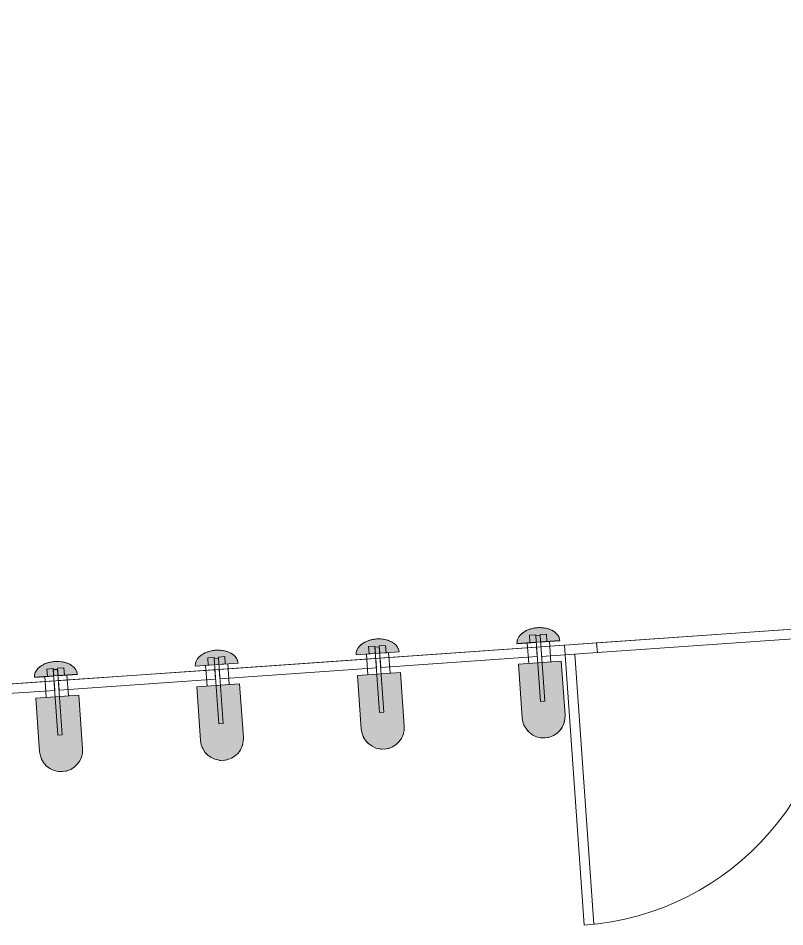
# Model space of a CAD drawing. Header units: millimetres. Extents: x 306 to 836129804, y -168137 to 818603917.
# Drawn here: x 833844404 to 833847970, y 817953503 to 817957728 of the extents above; entities that cross this region are included whole.
import ezdxf

# ---------------------------------------------------------------- set-up
doc = ezdxf.new("R2010")
doc.units = ezdxf.units.MM
doc.header["$LTSCALE"] = 3
for name, color, linetype, lineweight in [('A-214-M_CURT_WALL', 251, 'Continuous', 13), ('A-215-M_CURT_PANEL', 251, 'Continuous', 13), ('A-325-M_DOOR', 251, 'Continuous', 13), ('A-810-M_ROOMS', 251, 'Continuous', 13), ('Z-060-M_DETAIL', 253, 'Continuous', 5), ('Z-060-M_LINE_MEDIUM', 253, 'Continuous', 9)]:
    doc.layers.add(name, color=color, linetype=linetype, lineweight=lineweight)
doc.layers.add('UAJ-00XREF', color=7, linetype='Continuous')

# ---------------------------------------------------------------- blocks, each defined once
blk = doc.blocks.new('System Panel - ARC_Glazed-29530582-0300')
at = {"layer": 'A-215-M_CURT_PANEL'}
blk.add_hatch(color=256, dxfattribs=at).paths.add_polyline_path([(-364.9999999999517, -43.99999886446954), (-364.9289422904082, -43.99999886446954), (-364.9999999999517, 3.465174813754857e-11)], flags=0)
at = {"layer": 'A-215-M_CURT_PANEL', "lineweight": 9}
for p, q in [((364.9289422904429, 0), (-364.9289422904429, 0)), ((-364.9289422904429, 0), (-364.9289422904429, -43.99999999999)), ((364.9289422904429, -43.99999999999), (364.9289422904429, 0)), ((-364.9289422904429, -43.99999999999), (364.9289422904429, -43.99999999999))]:
    blk.add_line(p, q, dxfattribs=at)
blk = doc.blocks.new('System Panel - ARC_Glazed-V4-0300')
at = {"layer": 'A-215-M_CURT_PANEL', "lineweight": 9}
for p, q in [((364.9289422904429, 0), (-364.9289422904429, 0)), ((-364.9289422904429, 0), (-364.9289422904429, -43.99999999999)), ((364.9289422904429, -43.99999999999), (364.9289422904429, 0)), ((-364.9289422904429, -43.99999999999), (364.9289422904429, -43.99999999999))]:
    blk.add_line(p, q, dxfattribs=at)
blk = doc.blocks.new('DCW_03a - L_GF _EMERGENCY EXIT_SINGLE DOOR_CERAMIC MULLION-33484944-0300')
at = {"layer": 'A-325-M_DOOR'}
for p, q in [((584.9999999999909, 1304.146172166983), (584.9999999999909, 44.95000000000304)), ((629.9999999999909, 1304.949999999993), (629.9999999999909, 44.95000000000304)), ((480.0000000000012, 44.95000000000009), (-480.0000000000019, 44.95000000000009)), ((-480.0000000000019, 44.95000000000009), (-480.0000000000019, 0)), ((480.0000000000012, 0), (480.0000000000012, 44.95000000000009)), ((629.9999999999909, 44.95000000000307), (584.9999999999909, 44.95000000000307)), ((-480.0000000000019, 0), (480.0000000000012, 0))]:
    blk.add_line(p, q, dxfattribs=at)
at = {"layer": 'A-325-M_DOOR', "lineweight": 9}
for p, q in [((-739.999999999999, 44.95000000000353), (-630.0000000000007, 44.95000000000353)), ((-630.0000000000008, 44.95000000000009), (-480.0000000000019, 44.95000000000009)), ((-630.0000000000008, 1.63614455317429e-11), (-630.0000000000008, 44.95000000000009)), ((-630.0000000000007, 44.95000000000353), (-630.0000000000007, 0)), ((480.0000000000012, 44.95000000000545), (629.999999999991, 44.95000000000545)), ((629.999999999991, 44.95000000000545), (629.999999999991, 0)), ((630.0000000000008, 44.95000000000545), (740.0000000000008, 44.95000000000545)), ((630.0000000000008, 0), (630.0000000000008, 44.95000000000545)), ((-630.0000000000007, 0), (-739.999999999999, 0)), ((-480.0000000000019, 1.636567548146672e-11), (-630.0000000000008, 1.63614455317429e-11)), ((629.999999999991, 0), (480.0000000000012, 0)), ((740.0000000000008, 0), (630.0000000000008, 0))]:
    blk.add_line(p, q, dxfattribs=at)
at = {"layer": 'A-325-M_DOOR'}
blk.add_arc((629.9999999999883, 44.95000000000001), 1259.999999999992, 90.00000000000011, 179.9999999999999, dxfattribs=at)
blk = doc.blocks.new('Circular Mullion - Type A-V126-0300')
at = {"layer": 'Z-060-M_LINE_MEDIUM', "lineweight": 5}
h = blk.add_hatch(color=256, dxfattribs=at)
h.paths.add_polyline_path([(0.02095546631630896, -423.4789157501835), (25.89743630282214, -420.0722124193016), (50.14083531280976, -409.9842367399057), (75.75566905690043, -387.6289702110232), (86.60534787865036, -373.489393483379), (96.5932966691647, -349.3763520529591), (100.0000000000986, -323.4998712203516), (100.0000000000986, -73.49987122035645), (-99.95808906727534, -73.49987122035645), (-99.95808906727534, -323.4998712203516), (-99.83458055271977, -324.4380115237295), (-94.61147629705879, -354.059707731207), (-86.56343694584449, -373.489393483379), (-70.67490489988764, -394.1957315828305), (-49.37965837977486, -410.328197483627), (-20.76796404087272, -420.7420025749151), (-9.999999999980401, -422.1596319348499)], flags=0)
h.paths.add_polyline_path([(-99.9999999999253, 23.17112352674808), (100.0000000000292, 23.17112352674808), (94.47063019787616, 44.92523720621216), (80.73237465325174, 62.67560979339078), (61.54927534282115, 75.76913268965681), (39.99999999981765, 84.43287167331478), (10.0710577096278, 89.2891623086201), (-10.07105770952385, 89.2891623086201), (-20.18908384260226, 88.5750094652673), (-39.99999999971369, 84.43287167331478), (-65.22471225454765, 73.26044436038505), (-84.64927372056832, 58.563638156043), (-94.4706301977722, 44.92523720624681), (-98.35347831781397, 34.33239042576779)], flags=0)
at = {"layer": 'Z-060-M_DETAIL'}
for p, q in [((-10.00000000000091, 57.49999997706639), (-39.47461526813395, 57.49999997706639)), ((-39.47461526813395, 57.49999997706639), (-39.47461526813395, 23.17112352671354)), ((-10.00000000000092, 23.17112352671354), (-10.00000000000091, 57.49999997706639)), ((39.47461526813277, 57.49999997706622), (9.999999999999723, 57.49999997706622)), ((9.999999999999723, 57.49999997706622), (9.999999999999723, 23.17112352671338)), ((39.47461526813276, 23.17112352671338), (39.47461526813277, 57.49999997706622)), ((-99.99999999997624, 23.17112352671397), (99.99999999997627, 23.17112352671336)), ((-51.68860321944264, -73.49987121655433), (-51.68860321944249, 23.17112352671378)), ((-39.47461526813396, 23.17112352671354), (-10.00000000000092, 23.17112352671354)), ((9.999999999999723, 23.17112352671338), (39.47461526813276, 23.17112352671338)), ((51.68860321944264, -73.49987121655433), (51.68860321944249, 23.17112352671378)), ((99.9999999999994, -73.49987121655485), (-99.95808906732935, -73.49987121655421)), ((-99.95808906732935, -73.49987121655421), (-99.95808906732977, -323.4998712165687)), ((99.99999999999899, -323.4998712165698), (99.9999999999994, -73.49987121655485))]:
    blk.add_line(p, q, dxfattribs=at)
for centre, radius, start, end in [((0.3943305912752189, -59.31749932566998), 149.3180200318518, 90.1513113077056, 105.6955389743648), ((-0.3943305912753711, -59.31749932567076), 149.3180200318525, 74.3044610256348, 89.84868869229396), ((-44.890507773101, 20.74339575462831), 55.16294041872118, 130.522409001306, 177.4775909986924), ((-10.94259742442596, -18.97303552589808), 107.4109598137418, 105.6955389743651, 130.5224090013057), ((10.9425974244245, -18.97303552590065), 107.4109598137446, 49.47759099869416, 74.30446102563411), ((44.89050777310097, 20.74339575462838), 55.16294041872113, 2.522409001306499, 49.47759099869349), ((0.0209554663346331, -323.4998712165689), 99.97904453366445, 179.9999999999999, 359.9999999999991)]:
    blk.add_arc(centre, radius, start, end, dxfattribs=at)
at = {"layer": 'Z-060-M_LINE_MEDIUM'}
for p, q in [((9.999999999999698, 52.50012878340229), (-10.00000000000091, 52.50012878340229)), ((-10.00000000000091, 52.50012878340229), (-10.00000000000091, -252.4999025251599)), ((9.999999999999698, -252.4999025251599), (9.999999999999698, 52.5001287834023)), ((-10.00000000000091, -252.4999025251599), (9.999999999999698, -252.4999025251599))]:
    blk.add_line(p, q, dxfattribs=at)
blk = doc.blocks.new('Circular Mullion - CERAMIC_MULLIONS LEARNING CENTER-V127-0300')
at = {"layer": 'Z-060-M_DETAIL'}
h = blk.add_hatch(dxfattribs=at)
h.set_pattern_fill('FP_82', color=256, style=0, pattern_type=2)
h.set_pattern_definition([(315, (-42980.378, 32399.752), (141.4213562373095, 141.4213562373095), [])])
h.paths.add_polyline_path([(-99.83458055271977, 324.4380115237295), (-99.95808906727534, 323.3834519630215), (-99.95808906727534, 323.7375599306521)], flags=0)
h.paths.add_polyline_path([(-9.999999999997726, -22.50012877901531), (-12.0831540295881, -23.17112352674808), (-10.07105770952385, -22.50012877901531)], flags=0)
h.paths.add_polyline_path([(19.53297931764237, -88.6213187855266), (10.00000000008436, -89.32019027039318), (19.13217502184188, -88.6496084463361)], flags=0)
at = {"layer": 'A-214-M_CURT_WALL', "lineweight": 9}
for p, q in [((-99.99999999997726, -22.50012877896334), (-10.00000000003238, -22.50012877896334)), ((10.00000000003238, -22.50012879483384), (100.0000000000466, -22.50012879483384))]:
    blk.add_line(p, q, dxfattribs=at)
for centre, radius, start, end in [((1.770233959419443e-11, 323.4998712203929), 100.0000000000199, 96.54169213933841, 102.0855690340969), ((1.770233959419443e-11, 323.4998712203929), 100.0000000000199, 77.92898616050404, 83.43417231646673), ((1.770233959419443e-11, 323.4998712203929), 100.0000000000198, 137.877474486615, 143.5195894009593), ((1.770233959419443e-11, 323.4998712203929), 100.00000000002, 36.62710923705872, 42.03405735235878), ((1.770233959419443e-11, 323.4998712203929), 100.0000000000199, 156.4683428308279, 162.1298031082439), ((1.770233959419443e-11, 323.4998712203929), 100.00000000002, 17.97322024725263, 23.36082298702949), ((-51.36566562329102, -22.61907041885876), 48.63447982017783, 196.3457730736618, 202.1217040615274), ((51.36566562329102, -22.61907041885876), 48.63447982017778, 337.8782959270708, 343.6542269169809), ((-32.8585575389156, -10.67756951955944), 70.65974924814903, 229.619459481081, 234.9914437183765), ((-9.628265076056904, 22.48818389874679), 111.1518927788864, 234.991443718378, 239.8589064675958), ((-9.628265076056904, 22.48818389874679), 111.1518927788864, 243.3863838153309, 251.7842459386156), ((9.628265076056904, 22.48818389874679), 111.1518927788863, 288.2157540613833, 296.613616184729), ((9.628265076056904, 22.48818389874679), 111.1518927788863, 300.1410935322824, 305.0085562816215), ((32.8585575389156, -10.67756951955944), 70.65974924814888, 305.0085562816224, 310.380540518737), ((0.6958148044913709, 61.65317019035251), 151.6547664621401, 255.2324903642051, 259.4491935703248), ((0.6958148044913709, 61.65317019035251), 151.6547664621401, 262.4848039078631, 269.737117451521), ((-0.6958148044913709, 61.65317019035251), 151.65476646214, 270.2628825484779, 277.5151960921361), ((-0.6958148044913709, 61.65317019035251), 151.65476646214, 280.5508064289368, 284.7675096357942)]:
    blk.add_arc(centre, radius, start, end, dxfattribs=at)
blk = doc.blocks.new('Circular Mullion - Type A-V128-0300')
at = {"layer": 'Z-060-M_DETAIL'}
h = blk.add_hatch(dxfattribs=at)
h.set_pattern_fill('FP_83', color=256, style=0, pattern_type=2)
h.set_pattern_definition([(45, (-43730.378, -32399.752), (-502.8943427798726, 502.8943427798727), []), (45, (-43730.378, -31637.752), (-502.8943427798726, 502.8943427798727), [])])
h.paths.add_polyline_path([(10.00000000006703, -73.49987122035645), (10.00000000003238, 23.17112352674808), (-9.999999999963075, 23.17112352674808), (-9.999999999997726, -73.49987122035645)], flags=0)
at = {"layer": 'Z-060-M_LINE_MEDIUM', "lineweight": 5}
h = blk.add_hatch(color=256, dxfattribs=at)
h.paths.add_polyline_path([(0.02095546629898308, -423.4789157501835), (25.89743630280482, -420.0722124193016), (50.14083531279243, -409.9842367399057), (75.75566905686578, -387.6289702110232), (86.60534787858106, -373.489393483379), (96.59329666914736, -349.3763520529245), (100.0000000000639, -323.4998712203516), (100.0000000000639, -73.49987122035645), (-99.95808906729268, -73.49987122035645), (-99.95808906729268, -323.4998712165572), (-99.83458055271977, -324.4380115240066), (-94.61147629707612, -354.059707731207), (-86.56343694587913, -373.489393483379), (-70.67490489992228, -394.1957315828305), (-49.37965837979218, -410.328197483627), (-20.76796404089005, -420.7420025749151), (-9.999999999997726, -422.1596319348499)], flags=0)
h.paths.add_polyline_path([(100.0000000000119, 23.17112352674808), (94.4706301978415, 44.92523720624681), (80.73237465319976, 62.67560979339078), (61.54927534280382, 75.76913268965681), (39.99999999980032, 84.43287167331478), (10.07105770959315, 89.2891623086201), (-10.07105770950652, 89.28916230865475), (-20.18908384255028, 88.5750094653366), (-39.99999999973102, 84.43287167331478), (-65.224712254513, 73.26044436045436), (-84.64927372056832, 58.56363815607765), (-94.4706301977722, 44.92523720628147), (-99.99999999994262, 23.17112352674808), (10.07105770959315, 23.17112352674808)], flags=0)
at = {"layer": 'Z-060-M_DETAIL'}
for p, q in [((-10.00000000000091, 57.49999997706639), (-39.47461526813395, 57.49999997706639)), ((-39.47461526813395, 57.49999997706639), (-39.47461526813395, 23.17112352671354)), ((-10.00000000000092, 23.17112352671354), (-10.00000000000091, 57.49999997706639)), ((39.47461526813277, 57.49999997706622), (9.999999999999723, 57.49999997706622)), ((9.999999999999723, 57.49999997706622), (9.999999999999723, 23.17112352671338)), ((39.47461526813276, 23.17112352671338), (39.47461526813277, 57.49999997706622)), ((-99.99999999997624, 23.17112352671397), (99.99999999997627, 23.17112352671336)), ((-51.68860321944264, -73.49987121655433), (-51.68860321944249, 23.17112352671378)), ((-39.47461526813396, 23.17112352671354), (-10.00000000000092, 23.17112352671354)), ((9.999999999999723, 23.17112352671338), (39.47461526813276, 23.17112352671338)), ((51.68860321944264, -73.49987121655433), (51.68860321944249, 23.17112352671378)), ((99.9999999999994, -73.49987121655485), (-99.95808906732935, -73.49987121655421)), ((-99.95808906732935, -73.49987121655421), (-99.95808906732977, -323.4998712165687)), ((99.99999999999899, -323.4998712165698), (99.9999999999994, -73.49987121655485))]:
    blk.add_line(p, q, dxfattribs=at)
for centre, radius, start, end in [((0.3943305912752189, -59.31749932566998), 149.3180200318518, 90.1513113077056, 105.6955389743648), ((-0.3943305912753711, -59.31749932567076), 149.3180200318525, 74.3044610256348, 89.84868869229396), ((-44.890507773101, 20.74339575462831), 55.16294041872118, 130.522409001306, 177.4775909986924), ((-10.94259742442596, -18.97303552589808), 107.4109598137418, 105.6955389743651, 130.5224090013057), ((10.9425974244245, -18.97303552590065), 107.4109598137446, 49.47759099869416, 74.30446102563411), ((44.89050777310097, 20.74339575462838), 55.16294041872113, 2.522409001306499, 49.47759099869349), ((0.0209554663346331, -323.4998712165689), 99.97904453366445, 179.9999999999999, 359.9999999999991)]:
    blk.add_arc(centre, radius, start, end, dxfattribs=at)
at = {"layer": 'Z-060-M_LINE_MEDIUM'}
for p, q in [((9.999999999999698, 52.50012878340229), (-10.00000000000091, 52.50012878340229)), ((-10.00000000000091, 52.50012878340229), (-10.00000000000091, -252.4999025251599)), ((9.999999999999698, -252.4999025251599), (9.999999999999698, 52.5001287834023)), ((-10.00000000000091, -252.4999025251599), (9.999999999999698, -252.4999025251599))]:
    blk.add_line(p, q, dxfattribs=at)
blk = doc.blocks.new('Circular Mullion - CERAMIC_MULLIONS LEARNING CENTER-V129-0300')
at = {"layer": 'Z-060-M_DETAIL'}
h = blk.add_hatch(dxfattribs=at)
h.set_pattern_fill('FP_84', color=256, style=0, pattern_type=2)
h.set_pattern_definition([(315, (-43730.378, 32399.752), (141.4213562373095, 141.4213562373095), [])])
h.paths.add_polyline_path([(-99.83458055271977, 324.4380115240066), (-99.95808906729268, 323.3834519630215), (-99.95808906729268, 323.7375599307561)], flags=0)
h.paths.add_polyline_path([(19.53297931762504, -88.6213187855266), (10.00000000006703, -89.32019027039318), (19.13217502184188, -88.6496084463361)], flags=0)
at = {"layer": 'A-214-M_CURT_WALL', "lineweight": 9}
for p, q in [((-99.99999999997726, -22.50012877896334), (-10.00000000003238, -22.50012877896334)), ((10.00000000003238, -22.50012879483384), (100.0000000000466, -22.50012879483384))]:
    blk.add_line(p, q, dxfattribs=at)
for centre, radius, start, end in [((1.770233959419443e-11, 323.4998712203929), 100.0000000000199, 96.54169213933841, 102.0855690340969), ((1.770233959419443e-11, 323.4998712203929), 100.0000000000199, 77.92898616050404, 83.43417231646673), ((1.770233959419443e-11, 323.4998712203929), 100.0000000000198, 137.8774744866277, 143.5195894009593), ((1.770233959419443e-11, 323.4998712203929), 100.00000000002, 36.62710923692357, 42.03405735235878), ((1.770233959419443e-11, 323.4998712203929), 100.0000000000199, 156.4683428308279, 162.1298031082439), ((1.770233959419443e-11, 323.4998712203929), 100.00000000002, 17.97322024725262, 23.36082298711963), ((-51.36566562329102, -22.61907041885876), 48.63447982017783, 196.3457730736618, 202.1217040615274), ((51.36566562329102, -22.61907041885876), 48.63447982017778, 337.8782959270708, 343.6542269169809), ((-32.8585575389156, -10.67756951955944), 70.65974924814903, 229.6194594810447, 234.9914437183765), ((-9.628265076056904, 22.48818389874679), 111.1518927788865, 234.9914437183781, 239.8589064678077), ((-9.628265076056904, 22.48818389874679), 111.1518927788864, 243.3863838152097, 251.7842459386156), ((9.628265076056904, 22.48818389874679), 111.1518927788863, 288.2157540613833, 296.6136161847996), ((9.628265076056904, 22.48818389874679), 111.1518927788863, 300.1410935321916, 305.0085562816215), ((32.8585575389156, -10.67756951955944), 70.65974924814888, 305.0085562816224, 310.380540518737), ((0.6958148044913709, 61.65317019035251), 151.6547664621401, 255.2324903642051, 259.4491935703248), ((0.6958148044913709, 61.65317019035251), 151.6547664621401, 262.4848039078631, 269.737117451521), ((-0.6958148044913709, 61.65317019035251), 151.65476646214, 270.2628825484779, 277.5151960921361), ((-0.6958148044913709, 61.65317019035251), 151.65476646214, 280.5508064283885, 284.7675096357942)]:
    blk.add_arc(centre, radius, start, end, dxfattribs=at)
blk = doc.blocks.new('Circular Mullion - Type A-V130-0300')
at = {"layer": 'Z-060-M_DETAIL'}
h = blk.add_hatch(dxfattribs=at)
h.set_pattern_fill('FP_85', color=256, style=0, pattern_type=2)
h.set_pattern_definition([(45, (-44480.378, -32399.752), (-502.8943427798726, 502.8943427798727), []), (45, (-44480.378, -31637.752), (-502.8943427798726, 502.8943427798727), [])])
h.paths.add_polyline_path([(-9.999999999980401, -73.49987122035645), (10.00000000006703, -73.49987122035645), (10.00000000003238, 23.17112352674808), (-9.999999999945748, 23.17112352674808), (-9.999999999980401, -43.99999886446954)], flags=0)
at = {"layer": 'Z-060-M_LINE_MEDIUM', "lineweight": 5}
h = blk.add_hatch(color=256, dxfattribs=at)
h.paths.add_polyline_path([(0.02095546643759008, -423.4789157501835), (25.89743630287412, -420.0722124193016), (50.14083531279243, -409.9842367399057), (75.75566905690043, -387.6289702110232), (86.60534787863303, -373.489393483379), (96.59329666914736, -349.3763520529591), (100.0000000000812, -323.4998712203516), (100.0000000000812, -73.49987122035645), (-99.95808906727534, -73.49987121652744), (-99.95808906727534, -323.4998712203516), (-99.83458055270243, -324.4380115240066), (-94.61147629705879, -354.059707731207), (-86.56343694586181, -373.489393483379), (-70.67490489990496, -394.1957315828305), (-49.37965837977486, -410.328197483627), (-20.7679640409247, -420.7420025749151), (-9.999999999980401, -422.1596319348499)], flags=0)
h.paths.add_polyline_path([(10.07105770961048, 23.17112352674808), (100.0000000000119, 23.17112352674808), (94.47063019785882, 44.92523720621216), (80.7323746532171, 62.67560979339078), (61.54927534280382, 75.76913268965681), (39.99999999981765, 84.43287167331478), (10.07105770961048, 89.2891623086201), (-10.07105770952385, 89.2891623086201), (-20.18908384261958, 88.5750094652673), (-39.99999999976567, 84.43287167328013), (-65.22471225423578, 73.26044436059297), (-84.64927372056832, 58.56363815607765), (-94.4706301977722, 44.92523720628147), (-99.9999999999253, 23.17112352674808), (-10.07105770952385, 23.17112352674808)], flags=0)
at = {"layer": 'Z-060-M_DETAIL'}
for p, q in [((-10.00000000000091, 57.49999997706639), (-39.47461526813395, 57.49999997706639)), ((-39.47461526813395, 57.49999997706639), (-39.47461526813395, 23.17112352671354)), ((-10.00000000000092, 23.17112352671354), (-10.00000000000091, 57.49999997706639)), ((39.47461526813277, 57.49999997706622), (9.999999999999723, 57.49999997706622)), ((9.999999999999723, 57.49999997706622), (9.999999999999723, 23.17112352671338)), ((39.47461526813276, 23.17112352671338), (39.47461526813277, 57.49999997706622)), ((-99.99999999997624, 23.17112352671397), (99.99999999997627, 23.17112352671336)), ((-51.68860321944264, -73.49987121655433), (-51.68860321944249, 23.17112352671378)), ((-39.47461526813396, 23.17112352671354), (-10.00000000000092, 23.17112352671354)), ((9.999999999999723, 23.17112352671338), (39.47461526813276, 23.17112352671338)), ((51.68860321944264, -73.49987121655433), (51.68860321944249, 23.17112352671378)), ((99.9999999999994, -73.49987121655485), (-99.95808906732935, -73.49987121655421)), ((-99.95808906732935, -73.49987121655421), (-99.95808906732977, -323.4998712165687)), ((99.99999999999899, -323.4998712165698), (99.9999999999994, -73.49987121655485))]:
    blk.add_line(p, q, dxfattribs=at)
for centre, radius, start, end in [((0.3943305912752189, -59.31749932566998), 149.3180200318518, 90.1513113077056, 105.6955389743648), ((-0.3943305912753711, -59.31749932567076), 149.3180200318525, 74.3044610256348, 89.84868869229396), ((-44.890507773101, 20.74339575462831), 55.16294041872118, 130.522409001306, 177.4775909986924), ((-10.94259742442596, -18.97303552589808), 107.4109598137418, 105.6955389743651, 130.5224090013057), ((10.9425974244245, -18.97303552590065), 107.4109598137446, 49.47759099869416, 74.30446102563411), ((44.89050777310097, 20.74339575462838), 55.16294041872113, 2.522409001306499, 49.47759099869349), ((0.0209554663346331, -323.4998712165689), 99.97904453366445, 179.9999999999999, 359.9999999999991)]:
    blk.add_arc(centre, radius, start, end, dxfattribs=at)
at = {"layer": 'Z-060-M_LINE_MEDIUM'}
for p, q in [((9.999999999999698, 52.50012878340229), (-10.00000000000091, 52.50012878340229)), ((-10.00000000000091, 52.50012878340229), (-10.00000000000091, -252.4999025251599)), ((9.999999999999698, -252.4999025251599), (9.999999999999698, 52.5001287834023)), ((-10.00000000000091, -252.4999025251599), (9.999999999999698, -252.4999025251599))]:
    blk.add_line(p, q, dxfattribs=at)
blk = doc.blocks.new('Circular Mullion - CERAMIC_MULLIONS LEARNING CENTER-V131-0300')
at = {"layer": 'Z-060-M_DETAIL'}
h = blk.add_hatch(dxfattribs=at)
h.set_pattern_fill('FP_86', color=256, style=0, pattern_type=2)
h.set_pattern_definition([(315, (-44480.378, 32399.752), (141.4213562373095, 141.4213562373095), [])])
h.paths.add_polyline_path([(-99.83458055270243, 324.4380115240066), (-99.95808906727534, 323.3834519629522), (-99.95808906727534, 323.7375599307561)], flags=0)
h.paths.add_polyline_path([(19.53297931757306, -88.6213187855266), (10.00000000006703, -89.32019027039318), (19.13217502184188, -88.6496084463361)], flags=0)
at = {"layer": 'A-214-M_CURT_WALL', "lineweight": 9}
for p, q in [((-99.99999999997726, -22.50012877896334), (-10.00000000003238, -22.50012877896334)), ((10.00000000003238, -22.50012879483384), (100.0000000000466, -22.50012879483384))]:
    blk.add_line(p, q, dxfattribs=at)
for centre, radius, start, end in [((1.770233959419443e-11, 323.4998712203929), 100.0000000000199, 96.54169213933844, 102.085569034045), ((1.770233959419443e-11, 323.4998712203929), 100.0000000000199, 77.92898616048328, 83.43417231646673), ((1.770233959419443e-11, 323.4998712203929), 100.0000000000198, 137.8774744866277, 143.5195894009593), ((1.770233959419443e-11, 323.4998712203929), 100.00000000002, 36.62710923705872, 42.03405735235878), ((1.770233959419443e-11, 323.4998712203929), 100.0000000000199, 156.4683428308279, 162.1298031082439), ((1.770233959419443e-11, 323.4998712203929), 100.00000000002, 17.97322024723287, 23.36082298702949), ((-51.36566562329102, -22.61907041885876), 48.63447982017783, 196.3457730736618, 202.1217040615275), ((51.36566562329102, -22.61907041885876), 48.63447982017778, 337.8782959270708, 343.6542269169809), ((-32.8585575389156, -10.67756951955944), 70.65974924814903, 229.6194594810447, 234.9914437183765), ((-9.628265076056904, 22.48818389874679), 111.1518927788865, 234.9914437183781, 239.8589064678077), ((-9.628265076056904, 22.48818389874679), 111.1518927788864, 243.3863838151997, 251.7842459386156), ((9.628265076056904, 22.48818389874679), 111.1518927788863, 288.2157540613833, 296.6136161847996), ((9.628265076056904, 22.48818389874679), 111.1518927788863, 300.1410935321916, 305.0085562816215), ((32.8585575389156, -10.67756951955944), 70.65974924814888, 305.0085562816224, 310.380540518737), ((0.6958148044913709, 61.65317019035251), 151.6547664621401, 255.2324903642051, 259.4491935707034), ((0.6958148044913709, 61.65317019035251), 151.6547664621401, 262.4848039078631, 269.737117451521), ((-0.6958148044913709, 61.65317019035251), 151.65476646214, 270.2628825484779, 277.5151960921361), ((-0.6958148044913709, 61.65317019035251), 151.65476646214, 280.5508064289368, 284.7675096357942)]:
    blk.add_arc(centre, radius, start, end, dxfattribs=at)
blk = doc.blocks.new('Circular Mullion - Type A-V132-0300')
at = {"layer": 'Z-060-M_DETAIL'}
h = blk.add_hatch(dxfattribs=at)
h.set_pattern_fill('FP_87', color=256, style=0, pattern_type=2)
h.set_pattern_definition([(45, (-45230.378, -32399.752), (-502.8943427798726, 502.8943427798727), []), (45, (-45230.378, -31637.752), (-502.8943427798726, 502.8943427798727), [])])
h.paths.add_polyline_path([(10.00000000008436, -73.49987122035645), (10.0000000000497, 23.17112352674808), (-9.999999999945748, 23.17112352674808), (-9.999999999980401, -73.49987122035645)], flags=0)
at = {"layer": 'Z-060-M_LINE_MEDIUM', "lineweight": 5}
h = blk.add_hatch(color=256, dxfattribs=at)
h.paths.add_polyline_path([(0.02095546645491595, -423.4789157501835), (25.89743630287412, -420.0722124193016), (50.1408353121687, -409.9842367403735), (75.75566905690043, -387.6289702110232), (86.60534787866769, -373.489393483379), (96.59329666918202, -349.3763520529591), (100.0000000000986, -323.4998712203516), (100.0000000000986, -73.49987122035645), (-99.95808906727534, -73.49987122035645), (-99.95808906727534, -323.4998712165572), (-99.83458055278906, -324.4380115233483), (-94.61147629702414, -354.0597077312589), (-86.56343694584449, -373.489393483379), (-70.67490489987031, -394.1957315828651), (-49.37965837904717, -410.3281974839215), (-20.767964040994, -420.7420025749151), (-9.999999999980401, -422.1596319348499)], flags=0)
h.paths.add_polyline_path([(-99.9999999999253, 23.17112352674808), (100.0000000000292, 23.17112352674808), (94.47063019782418, 44.92523720635077), (80.7323746532171, 62.67560979339078), (61.54927534282115, 75.76913268965681), (39.99999999981765, 84.43287167331478), (20.18908384268889, 88.57500946530195), (-10.07105770950652, 89.28916230865475), (-20.18908384255028, 88.5750094653366), (-39.99999999969636, 84.43287167334942), (-65.22471225461696, 73.26044436038505), (-84.649273720551, 58.56363815607765), (-94.4706301977029, 44.92523720642007), (-98.35347831783129, 34.33239042561186)], flags=0)
at = {"layer": 'Z-060-M_DETAIL'}
for p, q in [((-10.00000000000091, 57.49999997706639), (-39.47461526813395, 57.49999997706639)), ((-39.47461526813395, 57.49999997706639), (-39.47461526813395, 23.17112352671354)), ((-10.00000000000092, 23.17112352671354), (-10.00000000000091, 57.49999997706639)), ((39.47461526813277, 57.49999997706622), (9.999999999999723, 57.49999997706622)), ((9.999999999999723, 57.49999997706622), (9.999999999999723, 23.17112352671338)), ((39.47461526813276, 23.17112352671338), (39.47461526813277, 57.49999997706622)), ((-99.99999999997624, 23.17112352671397), (99.99999999997627, 23.17112352671336)), ((-51.68860321944264, -73.49987121655433), (-51.68860321944249, 23.17112352671378)), ((-39.47461526813396, 23.17112352671354), (-10.00000000000092, 23.17112352671354)), ((9.999999999999723, 23.17112352671338), (39.47461526813276, 23.17112352671338)), ((51.68860321944264, -73.49987121655433), (51.68860321944249, 23.17112352671378)), ((99.9999999999994, -73.49987121655485), (-99.95808906732935, -73.49987121655421)), ((-99.95808906732935, -73.49987121655421), (-99.95808906732977, -323.4998712165687)), ((99.99999999999899, -323.4998712165698), (99.9999999999994, -73.49987121655485))]:
    blk.add_line(p, q, dxfattribs=at)
for centre, radius, start, end in [((0.3943305912752189, -59.31749932566998), 149.3180200318518, 90.1513113077056, 105.6955389743648), ((-0.3943305912753711, -59.31749932567076), 149.3180200318525, 74.3044610256348, 89.84868869229396), ((-44.890507773101, 20.74339575462831), 55.16294041872118, 130.522409001306, 177.4775909986924), ((-10.94259742442596, -18.97303552589808), 107.4109598137418, 105.6955389743651, 130.5224090013057), ((10.9425974244245, -18.97303552590065), 107.4109598137446, 49.47759099869416, 74.30446102563411), ((44.89050777310097, 20.74339575462838), 55.16294041872113, 2.522409001306499, 49.47759099869349), ((0.0209554663346331, -323.4998712165689), 99.97904453366445, 179.9999999999999, 359.9999999999991)]:
    blk.add_arc(centre, radius, start, end, dxfattribs=at)
at = {"layer": 'Z-060-M_LINE_MEDIUM'}
for p, q in [((9.999999999999698, 52.50012878340229), (-10.00000000000091, 52.50012878340229)), ((-10.00000000000091, 52.50012878340229), (-10.00000000000091, -252.4999025251599)), ((9.999999999999698, -252.4999025251599), (9.999999999999698, 52.5001287834023)), ((-10.00000000000091, -252.4999025251599), (9.999999999999698, -252.4999025251599))]:
    blk.add_line(p, q, dxfattribs=at)
blk = doc.blocks.new('Circular Mullion - CERAMIC_MULLIONS LEARNING CENTER-27652642-0300')
at = {"layer": 'Z-060-M_DETAIL'}
h = blk.add_hatch(dxfattribs=at)
h.set_pattern_fill('FP_88', color=256, style=0, pattern_type=2)
h.set_pattern_definition([(315, (-45230.378, 32399.752), (141.4213562373095, 141.4213562373095), [])])
h.paths.add_polyline_path([(-99.83458055278906, 324.4380115233483), (-99.95808906727534, 323.3834519629522), (-99.95808906727534, 323.7375599306521)], flags=0)
h.paths.add_polyline_path([(19.53297931771167, -88.62131878549194), (10.00000000008436, -89.32019027039318), (19.13217502184188, -88.6496084463361)], flags=0)
at = {"layer": 'A-214-M_CURT_WALL', "lineweight": 9}
for p, q in [((-99.99999999997726, -22.50012877896334), (-10.00000000003238, -22.50012877896334)), ((10.00000000003238, -22.50012879483384), (100.0000000000466, -22.50012879483384))]:
    blk.add_line(p, q, dxfattribs=at)
for centre, radius, start, end in [((1.770233959419443e-11, 323.4998712203929), 100.0000000000199, 96.54169213933837, 102.085569034045), ((1.770233959419443e-11, 323.4998712203929), 100.0000000000199, 77.92898616050398, 83.43417231646669), ((1.770233959419443e-11, 323.4998712203929), 100.0000000000198, 137.8774744866149, 143.5195894009367), ((1.770233959419443e-11, 323.4998712203929), 100.00000000002, 36.62710923692346, 42.03405735235874), ((1.770233959419443e-11, 323.4998712203929), 100.0000000000199, 156.4683428308504, 162.1298031082438), ((1.770233959419443e-11, 323.4998712203929), 100.00000000002, 17.97322024723283, 23.36082298711954), ((-51.36566562329102, -22.61907041885876), 48.63447982017783, 196.3457730736618, 202.1217040612631), ((51.36566562329102, -22.61907041885876), 48.63447982017778, 337.8782959270708, 343.6542269169809), ((-32.8585575389156, -10.67756951955944), 70.65974924814903, 229.6194594810447, 234.9914437183765), ((-9.628265076056904, 22.48818389874679), 111.1518927788865, 234.9914437183781, 239.8589064678077), ((-9.628265076056904, 22.48818389874679), 111.1518927788864, 243.3863838152097, 251.7842459386156), ((9.628265076056904, 22.48818389874679), 111.1518927788863, 288.2157540613833, 296.6136161847996), ((9.628265076056904, 22.48818389874679), 111.1518927788863, 300.1410935321916, 305.0085562816215), ((32.8585575389156, -10.67756951955944), 70.65974924814888, 305.0085562816224, 310.380540518737), ((0.6958148044913709, 61.65317019035251), 151.6547664621401, 255.2324903642051, 259.4491935707034), ((0.6958148044913709, 61.65317019035251), 151.6547664621401, 262.4848039078631, 269.737117451521), ((-0.6958148044913709, 61.65317019035251), 151.65476646214, 270.2628825484779, 277.5151960921361), ((-0.6958148044913709, 61.65317019035251), 151.65476646214, 280.5508064283885, 284.7675096357942)]:
    blk.add_arc(centre, radius, start, end, dxfattribs=at)
blk = doc.blocks.new('3A35X-MAGP-P-MP-00')
at = {"layer": 'A-810-M_ROOMS', "flags": 128}
blk.add_lwpolyline([(834415602.3307163, 817954143.1816441), (834421477.9908015, 817954553.9353445), (834421432.6614543, 817955202.352718), (834421788.782718, 817955227.2483255), (834422001.2737203, 817955242.1030761), (834422054.0246353, 817954487.5232742), (834428797.5666181, 817954958.948575), (834428729.1247722, 817955937.9805872), (834428699.3887348, 817956363.3421798), (834429666.3288566, 817956430.9387097), (834429766.2849076, 817956437.9264042), (834430072.4590013, 817956459.3303214), (834430062.8512979, 817956596.7645047), (834429858.9216074, 817959513.8935329)], dxfattribs=at)
at = {"layer": 'A-214-M_CURT_WALL', "rotation": 3.998908525771384}
for name, p in [('Circular Mullion - Type A-V132-0300', (834426577.98365, 817954803.7827035)), ('Circular Mullion - Type A-V130-0300', (834425829.8096157, 817954751.4796008)), ('Circular Mullion - Type A-V128-0300', (834425081.6355816, 817954699.176498)), ('Circular Mullion - Type A-V126-0300', (834424333.4615474, 817954646.8733953))]:
    blk.add_blockref(name, p, dxfattribs=at)
at = {"layer": 'A-215-M_CURT_PANEL', "rotation": 3.998908525771384}
for name, p in [('System Panel - ARC_Glazed-V4-0300', (834426203.8966329, 817954777.6311522)), ('System Panel - ARC_Glazed-V4-0300', (834425455.7225987, 817954725.3280494)), ('System Panel - ARC_Glazed-29530582-0300', (834424707.5485644, 817954673.0249467)), ('System Panel - ARC_Glazed-V4-0300', (834423959.3745303, 817954620.721844))]:
    blk.add_blockref(name, p, dxfattribs=at)
at = {"layer": 'A-325-M_DOOR', "rotation": 183.9989085257713}
blk.add_blockref('DCW_03a - L_GF _EMERGENCY EXIT_SINGLE DOOR_CERAMIC MULLION-33484944-0300', (834427326.1576842, 817954856.0858063), dxfattribs=at)
at = {"layer": 'Z-060-M_DETAIL', "extrusion": (0, 0, -1), "rotation": 176.0010914742286}
for name, p in [('Circular Mullion - CERAMIC_MULLIONS LEARNING CENTER-27652642-0300', (-834426577.98365, 817954803.7827035)), ('Circular Mullion - CERAMIC_MULLIONS LEARNING CENTER-V131-0300', (-834425829.8096157, 817954751.4796008)), ('Circular Mullion - CERAMIC_MULLIONS LEARNING CENTER-V129-0300', (-834425081.6355816, 817954699.176498)), ('Circular Mullion - CERAMIC_MULLIONS LEARNING CENTER-V127-0300', (-834424333.4615474, 817954646.8733953))]:
    blk.add_blockref(name, p, dxfattribs=at)

msp = doc.modelspace()

# ---------------------------------------------------------------- block references
at = {"layer": 'UAJ-00XREF', "ltscale": 0.5}
msp.add_blockref('3A35X-MAGP-P-MP-00', (-579752.5553781986, 0), dxfattribs=at)

doc.saveas('drawing.dxf')
